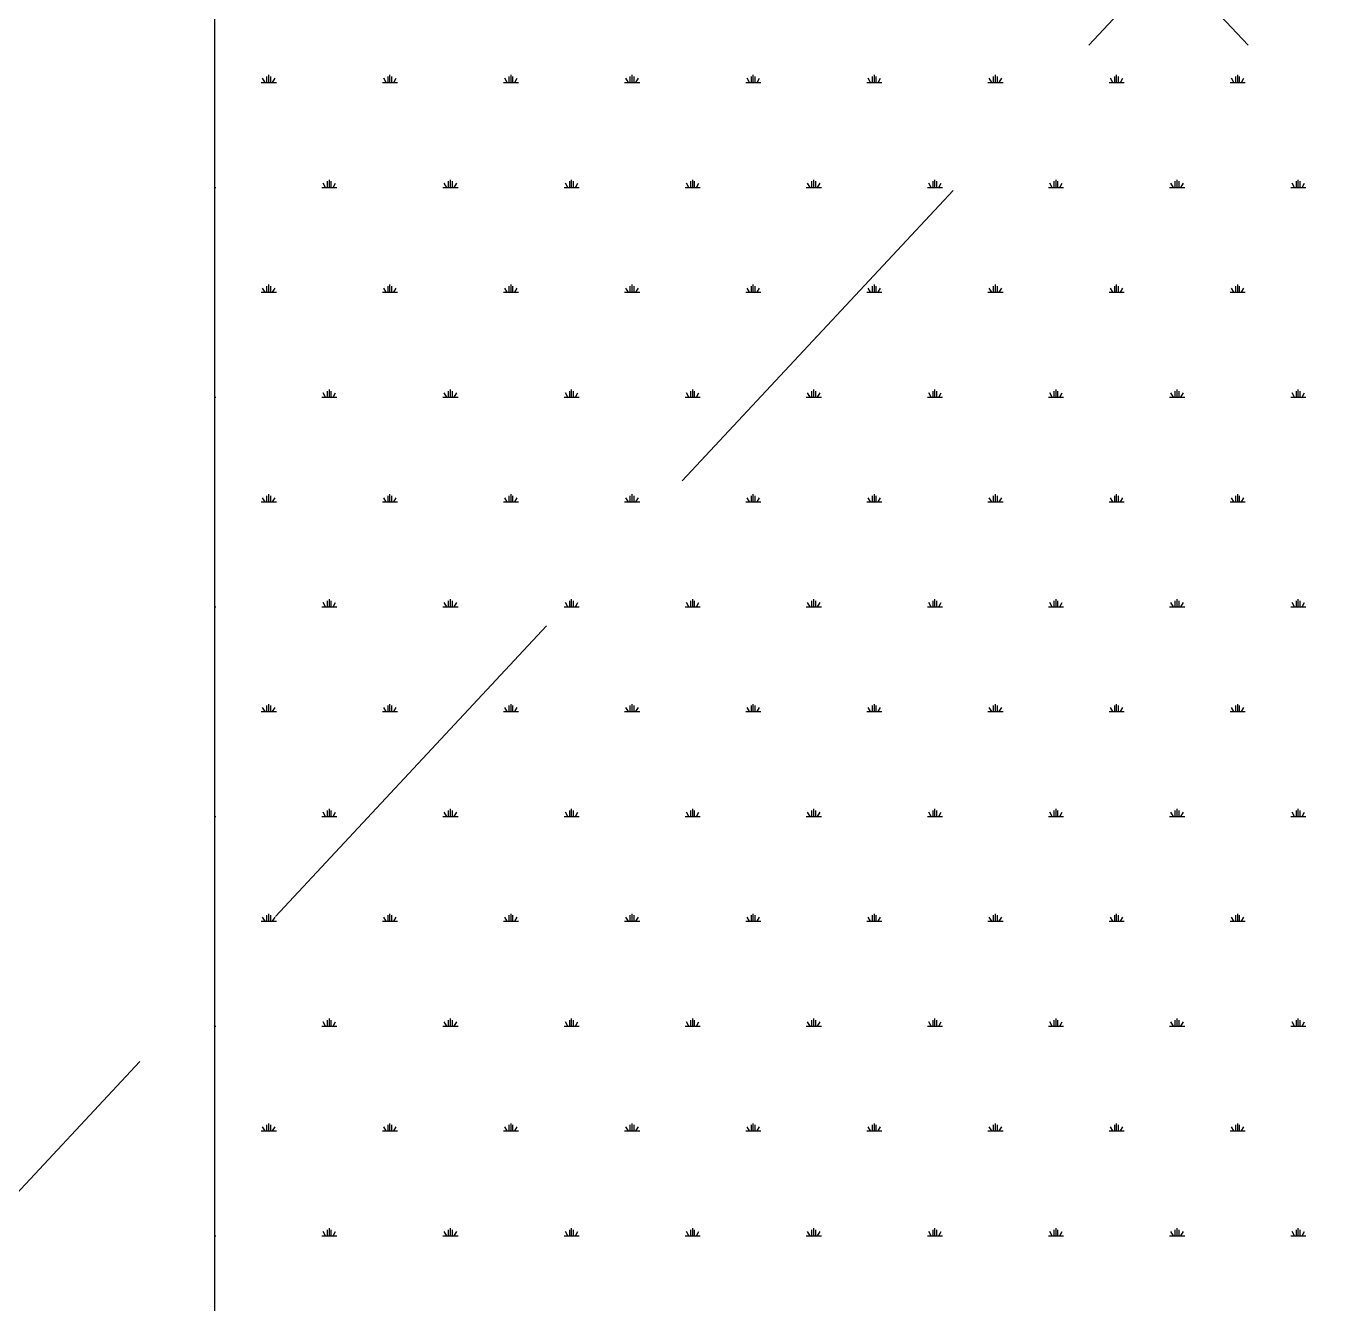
# Model space of a CAD drawing. Header units: millimetres. Extents: x 2999.9 to 3041.9, y 869.6 to 906.3.
# Drawn here: x 3036.451 to 3037.278, y 895.492 to 896.296 of the extents above; entities that cross this region are included whole.
import ezdxf

# ---------------------------------------------------------------- set-up
doc = ezdxf.new("R2010")
doc.units = ezdxf.units.MM
doc.linetypes.add('HIDDEN', pattern=[0.375, 0.25, -0.125])

msp = doc.modelspace()

# ---------------------------------------------------------------- linework, layer by layer
at = {"color": 253, "linetype": 'HIDDEN', "lineweight": 0}
for p, q in [((3035.76921, 897.83752), (3038.56921, 894.83817)), ((3038.56921, 897.83752), (3035.76921, 894.83817))]:
    msp.add_line(p, q, dxfattribs=at)
msp.add_line((3036.56921, 894.83817), (3036.56921, 897.83752))
at = {"color": 76, "linetype": 'Continuous'}
for p, q in [((3036.60083, 896.26076), (3036.5993, 896.2634)), ((3036.60202, 896.26076), (3036.60202, 896.26457)), ((3036.60321, 896.26076), (3036.60321, 896.26552)), ((3036.6044, 896.26076), (3036.6044, 896.26457)), ((3036.60559, 896.26076), (3036.60712, 896.2634)), ((3036.67703, 896.26076), (3036.6755, 896.2634)), ((3036.67822, 896.26076), (3036.67822, 896.26457)), ((3036.67941, 896.26076), (3036.67941, 896.26552)), ((3036.6806, 896.26076), (3036.6806, 896.26457)), ((3036.68179, 896.26076), (3036.68332, 896.2634)), ((3036.75323, 896.26076), (3036.7517, 896.2634)), ((3036.75442, 896.26076), (3036.75442, 896.26457)), ((3036.75561, 896.26076), (3036.75561, 896.26552)), ((3036.7568, 896.26076), (3036.7568, 896.26457)), ((3036.75799, 896.26076), (3036.75952, 896.2634)), ((3036.82943, 896.26076), (3036.8279, 896.2634)), ((3036.83062, 896.26076), (3036.83062, 896.26457)), ((3036.83181, 896.26076), (3036.83181, 896.26552)), ((3036.833, 896.26076), (3036.833, 896.26457)), ((3036.83419, 896.26076), (3036.83572, 896.2634)), ((3036.90563, 896.26076), (3036.9041, 896.2634)), ((3036.90682, 896.26076), (3036.90682, 896.26457)), ((3036.90801, 896.26076), (3036.90801, 896.26552)), ((3036.9092, 896.26076), (3036.9092, 896.26457)), ((3036.91039, 896.26076), (3036.91192, 896.2634)), ((3036.98183, 896.26076), (3036.9803, 896.2634)), ((3036.98302, 896.26076), (3036.98302, 896.26457)), ((3036.98421, 896.26076), (3036.98421, 896.26552)), ((3036.9854, 896.26076), (3036.9854, 896.26457)), ((3036.98659, 896.26076), (3036.98812, 896.2634)), ((3037.05803, 896.26076), (3037.0565, 896.2634)), ((3037.05922, 896.26076), (3037.05922, 896.26457)), ((3037.06041, 896.26076), (3037.06041, 896.26552)), ((3037.0616, 896.26076), (3037.0616, 896.26457)), ((3037.06279, 896.26076), (3037.06432, 896.2634)), ((3037.13423, 896.26076), (3037.1327, 896.2634)), ((3037.13542, 896.26076), (3037.13542, 896.26457)), ((3037.13661, 896.26076), (3037.13661, 896.26552)), ((3037.1378, 896.26076), (3037.1378, 896.26457)), ((3037.13899, 896.26076), (3037.14052, 896.2634)), ((3037.21043, 896.26076), (3037.2089, 896.2634)), ((3037.21162, 896.26076), (3037.21162, 896.26457)), ((3037.21281, 896.26076), (3037.21281, 896.26552)), ((3037.214, 896.26076), (3037.214, 896.26457)), ((3037.21519, 896.26076), (3037.21672, 896.2634)), ((3036.59845, 896.26076), (3036.60797, 896.26076)), ((3036.67465, 896.26076), (3036.68417, 896.26076)), ((3036.75085, 896.26076), (3036.76037, 896.26076)), ((3036.82705, 896.26076), (3036.83657, 896.26076)), ((3036.90325, 896.26076), (3036.91277, 896.26076)), ((3036.97945, 896.26076), (3036.98897, 896.26076)), ((3037.05565, 896.26076), (3037.06517, 896.26076)), ((3037.13185, 896.26076), (3037.14137, 896.26076)), ((3037.20805, 896.26076), (3037.21757, 896.26076)), ((3036.63893, 896.19477), (3036.6374, 896.19741)), ((3036.64012, 896.19477), (3036.64012, 896.19858)), ((3036.64131, 896.19477), (3036.64131, 896.19953)), ((3036.6425, 896.19477), (3036.6425, 896.19858)), ((3036.64369, 896.19477), (3036.64522, 896.19741)), ((3036.71513, 896.19477), (3036.7136, 896.19741)), ((3036.71632, 896.19477), (3036.71632, 896.19858)), ((3036.71751, 896.19477), (3036.71751, 896.19953)), ((3036.7187, 896.19477), (3036.7187, 896.19858)), ((3036.71989, 896.19477), (3036.72142, 896.19741)), ((3036.79133, 896.19477), (3036.7898, 896.19741)), ((3036.79252, 896.19477), (3036.79252, 896.19858)), ((3036.79371, 896.19477), (3036.79371, 896.19953)), ((3036.7949, 896.19477), (3036.7949, 896.19858)), ((3036.79609, 896.19477), (3036.79762, 896.19741)), ((3036.86753, 896.19477), (3036.866, 896.19741)), ((3036.86872, 896.19477), (3036.86872, 896.19858)), ((3036.86991, 896.19477), (3036.86991, 896.19953)), ((3036.8711, 896.19477), (3036.8711, 896.19858)), ((3036.87229, 896.19477), (3036.87382, 896.19741)), ((3036.94373, 896.19477), (3036.9422, 896.19741)), ((3036.94492, 896.19477), (3036.94492, 896.19858)), ((3036.94611, 896.19477), (3036.94611, 896.19953)), ((3036.9473, 896.19477), (3036.9473, 896.19858)), ((3036.94849, 896.19477), (3036.95002, 896.19741)), ((3037.01993, 896.19477), (3037.0184, 896.19741)), ((3037.02112, 896.19477), (3037.02112, 896.19858)), ((3037.02231, 896.19477), (3037.02231, 896.19953)), ((3037.0235, 896.19477), (3037.0235, 896.19858)), ((3037.02469, 896.19477), (3037.02622, 896.19741)), ((3037.09613, 896.19477), (3037.0946, 896.19741)), ((3037.09732, 896.19477), (3037.09732, 896.19858)), ((3037.09851, 896.19477), (3037.09851, 896.19953)), ((3037.0997, 896.19477), (3037.0997, 896.19858)), ((3037.10089, 896.19477), (3037.10242, 896.19741)), ((3037.17233, 896.19477), (3037.1708, 896.19741)), ((3037.17352, 896.19477), (3037.17352, 896.19858)), ((3037.17471, 896.19477), (3037.17471, 896.19953)), ((3037.1759, 896.19477), (3037.1759, 896.19858)), ((3037.17709, 896.19477), (3037.17862, 896.19741)), ((3037.24853, 896.19477), (3037.247, 896.19741)), ((3037.24972, 896.19477), (3037.24972, 896.19858)), ((3037.25091, 896.19477), (3037.25091, 896.19953)), ((3037.2521, 896.19477), (3037.2521, 896.19858)), ((3037.25329, 896.19477), (3037.25482, 896.19741)), ((3036.56921, 896.19477), (3036.56987, 896.19477)), ((3036.63655, 896.19477), (3036.64607, 896.19477)), ((3036.71275, 896.19477), (3036.72227, 896.19477)), ((3036.78895, 896.19477), (3036.79847, 896.19477)), ((3036.86515, 896.19477), (3036.87467, 896.19477)), ((3036.94135, 896.19477), (3036.95087, 896.19477)), ((3037.01755, 896.19477), (3037.02707, 896.19477)), ((3037.09375, 896.19477), (3037.10327, 896.19477)), ((3037.16995, 896.19477), (3037.17947, 896.19477)), ((3037.24615, 896.19477), (3037.25567, 896.19477)), ((3036.60083, 896.12878), (3036.5993, 896.13142)), ((3036.60202, 896.12878), (3036.60202, 896.13259)), ((3036.60321, 896.12878), (3036.60321, 896.13354)), ((3036.6044, 896.12878), (3036.6044, 896.13259)), ((3036.60559, 896.12878), (3036.60712, 896.13142)), ((3036.67703, 896.12878), (3036.6755, 896.13142)), ((3036.67822, 896.12878), (3036.67822, 896.13259)), ((3036.67941, 896.12878), (3036.67941, 896.13354)), ((3036.6806, 896.12878), (3036.6806, 896.13259)), ((3036.68179, 896.12878), (3036.68332, 896.13142)), ((3036.75323, 896.12878), (3036.7517, 896.13142)), ((3036.75442, 896.12878), (3036.75442, 896.13259)), ((3036.75561, 896.12878), (3036.75561, 896.13354)), ((3036.7568, 896.12878), (3036.7568, 896.13259)), ((3036.75799, 896.12878), (3036.75952, 896.13142)), ((3036.82943, 896.12878), (3036.8279, 896.13142)), ((3036.83062, 896.12878), (3036.83062, 896.13259)), ((3036.83181, 896.12878), (3036.83181, 896.13354)), ((3036.833, 896.12878), (3036.833, 896.13259)), ((3036.83419, 896.12878), (3036.83572, 896.13142)), ((3036.90563, 896.12878), (3036.9041, 896.13142)), ((3036.90682, 896.12878), (3036.90682, 896.13259)), ((3036.90801, 896.12878), (3036.90801, 896.13354)), ((3036.9092, 896.12878), (3036.9092, 896.13259)), ((3036.91039, 896.12878), (3036.91192, 896.13142)), ((3036.98183, 896.12878), (3036.9803, 896.13142)), ((3036.98302, 896.12878), (3036.98302, 896.13259)), ((3036.98421, 896.12878), (3036.98421, 896.13354)), ((3036.9854, 896.12878), (3036.9854, 896.13259)), ((3036.98659, 896.12878), (3036.98812, 896.13142)), ((3037.05803, 896.12878), (3037.0565, 896.13142)), ((3037.05922, 896.12878), (3037.05922, 896.13259)), ((3037.06041, 896.12878), (3037.06041, 896.13354)), ((3037.0616, 896.12878), (3037.0616, 896.13259)), ((3037.06279, 896.12878), (3037.06432, 896.13142)), ((3037.13423, 896.12878), (3037.1327, 896.13142)), ((3037.13542, 896.12878), (3037.13542, 896.13259)), ((3037.13661, 896.12878), (3037.13661, 896.13354)), ((3037.1378, 896.12878), (3037.1378, 896.13259)), ((3037.13899, 896.12878), (3037.14052, 896.13142)), ((3037.21043, 896.12878), (3037.2089, 896.13142)), ((3037.21162, 896.12878), (3037.21162, 896.13259)), ((3037.21281, 896.12878), (3037.21281, 896.13354)), ((3037.214, 896.12878), (3037.214, 896.13259)), ((3037.21519, 896.12878), (3037.21672, 896.13142)), ((3036.59845, 896.12878), (3036.60797, 896.12878)), ((3036.67465, 896.12878), (3036.68417, 896.12878)), ((3036.75085, 896.12878), (3036.76037, 896.12878)), ((3036.82705, 896.12878), (3036.83657, 896.12878)), ((3036.90325, 896.12878), (3036.91277, 896.12878)), ((3036.97945, 896.12878), (3036.98897, 896.12878)), ((3037.05565, 896.12878), (3037.06517, 896.12878)), ((3037.13185, 896.12878), (3037.14137, 896.12878)), ((3037.20805, 896.12878), (3037.21757, 896.12878)), ((3036.63893, 896.06278), (3036.6374, 896.06542)), ((3036.64012, 896.06278), (3036.64012, 896.06659)), ((3036.64131, 896.06278), (3036.64131, 896.06755)), ((3036.6425, 896.06278), (3036.6425, 896.06659)), ((3036.64369, 896.06279), (3036.64522, 896.06543)), ((3036.71513, 896.06278), (3036.7136, 896.06542)), ((3036.71632, 896.06278), (3036.71632, 896.06659)), ((3036.71751, 896.06278), (3036.71751, 896.06755)), ((3036.7187, 896.06278), (3036.7187, 896.06659)), ((3036.71989, 896.06279), (3036.72142, 896.06543)), ((3036.79133, 896.06278), (3036.7898, 896.06542)), ((3036.79252, 896.06278), (3036.79252, 896.06659)), ((3036.79371, 896.06278), (3036.79371, 896.06755)), ((3036.7949, 896.06278), (3036.7949, 896.06659)), ((3036.79609, 896.06279), (3036.79762, 896.06543)), ((3036.86753, 896.06278), (3036.866, 896.06542)), ((3036.86872, 896.06278), (3036.86872, 896.06659)), ((3036.86991, 896.06278), (3036.86991, 896.06755)), ((3036.8711, 896.06278), (3036.8711, 896.06659)), ((3036.87229, 896.06279), (3036.87382, 896.06543)), ((3036.94373, 896.06278), (3036.9422, 896.06542)), ((3036.94492, 896.06278), (3036.94492, 896.06659)), ((3036.94611, 896.06278), (3036.94611, 896.06755)), ((3036.9473, 896.06278), (3036.9473, 896.06659)), ((3036.94849, 896.06279), (3036.95002, 896.06543)), ((3037.01993, 896.06278), (3037.0184, 896.06542)), ((3037.02112, 896.06278), (3037.02112, 896.06659)), ((3037.02231, 896.06278), (3037.02231, 896.06755)), ((3037.0235, 896.06278), (3037.0235, 896.06659)), ((3037.02469, 896.06279), (3037.02622, 896.06543)), ((3037.09613, 896.06278), (3037.0946, 896.06542)), ((3037.09732, 896.06278), (3037.09732, 896.06659)), ((3037.09851, 896.06278), (3037.09851, 896.06755)), ((3037.0997, 896.06278), (3037.0997, 896.06659)), ((3037.10089, 896.06279), (3037.10242, 896.06543)), ((3037.17233, 896.06278), (3037.1708, 896.06542)), ((3037.17352, 896.06278), (3037.17352, 896.06659)), ((3037.17471, 896.06278), (3037.17471, 896.06755)), ((3037.1759, 896.06278), (3037.1759, 896.06659)), ((3037.17709, 896.06279), (3037.17862, 896.06543)), ((3037.24853, 896.06278), (3037.247, 896.06542)), ((3037.24972, 896.06278), (3037.24972, 896.06659)), ((3037.25091, 896.06278), (3037.25091, 896.06755)), ((3037.2521, 896.06278), (3037.2521, 896.06659)), ((3037.25329, 896.06279), (3037.25482, 896.06543)), ((3036.56921, 896.06278), (3036.56987, 896.06278)), ((3036.63655, 896.06278), (3036.64607, 896.06278)), ((3036.71275, 896.06278), (3036.72227, 896.06278)), ((3036.78895, 896.06278), (3036.79847, 896.06278)), ((3036.86515, 896.06278), (3036.87467, 896.06278)), ((3036.94135, 896.06278), (3036.95087, 896.06278)), ((3037.01755, 896.06278), (3037.02707, 896.06278)), ((3037.09375, 896.06278), (3037.10327, 896.06278)), ((3037.16995, 896.06278), (3037.17947, 896.06278)), ((3037.24615, 896.06278), (3037.25567, 896.06278)), ((3036.59845, 895.99679), (3036.60797, 895.99679)), ((3036.60083, 895.99679), (3036.5993, 895.99943)), ((3036.60202, 895.99679), (3036.60202, 896.0006)), ((3036.60321, 895.99679), (3036.60321, 896.00156)), ((3036.6044, 895.99679), (3036.6044, 896.0006)), ((3036.60559, 895.99679), (3036.60712, 895.99943)), ((3036.67465, 895.99679), (3036.68417, 895.99679)), ((3036.67703, 895.99679), (3036.6755, 895.99943)), ((3036.67822, 895.99679), (3036.67822, 896.0006)), ((3036.67941, 895.99679), (3036.67941, 896.00156)), ((3036.6806, 895.99679), (3036.6806, 896.0006)), ((3036.68179, 895.99679), (3036.68332, 895.99943)), ((3036.75085, 895.99679), (3036.76037, 895.99679)), ((3036.75323, 895.99679), (3036.7517, 895.99943)), ((3036.75442, 895.99679), (3036.75442, 896.0006)), ((3036.75561, 895.99679), (3036.75561, 896.00156)), ((3036.7568, 895.99679), (3036.7568, 896.0006)), ((3036.75799, 895.99679), (3036.75952, 895.99943)), ((3036.82705, 895.99679), (3036.83657, 895.99679)), ((3036.82943, 895.99679), (3036.8279, 895.99943)), ((3036.83062, 895.99679), (3036.83062, 896.0006)), ((3036.83181, 895.99679), (3036.83181, 896.00156)), ((3036.833, 895.99679), (3036.833, 896.0006)), ((3036.83419, 895.99679), (3036.83572, 895.99943)), ((3036.90325, 895.99679), (3036.91277, 895.99679)), ((3036.90563, 895.99679), (3036.9041, 895.99943)), ((3036.90682, 895.99679), (3036.90682, 896.0006)), ((3036.90801, 895.99679), (3036.90801, 896.00156)), ((3036.9092, 895.99679), (3036.9092, 896.0006)), ((3036.91039, 895.99679), (3036.91192, 895.99943)), ((3036.97945, 895.99679), (3036.98897, 895.99679)), ((3036.98183, 895.99679), (3036.9803, 895.99943)), ((3036.98302, 895.99679), (3036.98302, 896.0006)), ((3036.98421, 895.99679), (3036.98421, 896.00156)), ((3036.9854, 895.99679), (3036.9854, 896.0006)), ((3036.98659, 895.99679), (3036.98812, 895.99943)), ((3037.05565, 895.99679), (3037.06517, 895.99679)), ((3037.05803, 895.99679), (3037.0565, 895.99943)), ((3037.05922, 895.99679), (3037.05922, 896.0006)), ((3037.06041, 895.99679), (3037.06041, 896.00156)), ((3037.0616, 895.99679), (3037.0616, 896.0006)), ((3037.06279, 895.99679), (3037.06432, 895.99943)), ((3037.13185, 895.99679), (3037.14137, 895.99679)), ((3037.13423, 895.99679), (3037.1327, 895.99943)), ((3037.13542, 895.99679), (3037.13542, 896.0006)), ((3037.13661, 895.99679), (3037.13661, 896.00156)), ((3037.1378, 895.99679), (3037.1378, 896.0006)), ((3037.13899, 895.99679), (3037.14052, 895.99943)), ((3037.20805, 895.99679), (3037.21757, 895.99679)), ((3037.21043, 895.99679), (3037.2089, 895.99943)), ((3037.21162, 895.99679), (3037.21162, 896.0006)), ((3037.21281, 895.99679), (3037.21281, 896.00156)), ((3037.214, 895.99679), (3037.214, 896.0006)), ((3037.21519, 895.99679), (3037.21672, 895.99943)), ((3036.56921, 895.9308), (3036.56987, 895.9308)), ((3036.63655, 895.9308), (3036.64607, 895.9308)), ((3036.63893, 895.9308), (3036.6374, 895.93344)), ((3036.64012, 895.9308), (3036.64012, 895.93461)), ((3036.64131, 895.9308), (3036.64131, 895.93556)), ((3036.6425, 895.9308), (3036.6425, 895.93461)), ((3036.64369, 895.9308), (3036.64522, 895.93344)), ((3036.71275, 895.9308), (3036.72227, 895.9308)), ((3036.71513, 895.9308), (3036.7136, 895.93344)), ((3036.71632, 895.9308), (3036.71632, 895.93461)), ((3036.71751, 895.9308), (3036.71751, 895.93556)), ((3036.7187, 895.9308), (3036.7187, 895.93461)), ((3036.71989, 895.9308), (3036.72142, 895.93344)), ((3036.78895, 895.9308), (3036.79847, 895.9308)), ((3036.79133, 895.9308), (3036.7898, 895.93344)), ((3036.79252, 895.9308), (3036.79252, 895.93461)), ((3036.79371, 895.9308), (3036.79371, 895.93556)), ((3036.7949, 895.9308), (3036.7949, 895.93461)), ((3036.79609, 895.9308), (3036.79762, 895.93344)), ((3036.86515, 895.9308), (3036.87467, 895.9308)), ((3036.86753, 895.9308), (3036.866, 895.93344)), ((3036.86872, 895.9308), (3036.86872, 895.93461)), ((3036.86991, 895.9308), (3036.86991, 895.93556)), ((3036.8711, 895.9308), (3036.8711, 895.93461)), ((3036.87229, 895.9308), (3036.87382, 895.93344)), ((3036.94135, 895.9308), (3036.95087, 895.9308)), ((3036.94373, 895.9308), (3036.9422, 895.93344)), ((3036.94492, 895.9308), (3036.94492, 895.93461)), ((3036.94611, 895.9308), (3036.94611, 895.93556)), ((3036.9473, 895.9308), (3036.9473, 895.93461)), ((3036.94849, 895.9308), (3036.95002, 895.93344)), ((3037.01755, 895.9308), (3037.02707, 895.9308)), ((3037.01993, 895.9308), (3037.0184, 895.93344)), ((3037.02112, 895.9308), (3037.02112, 895.93461)), ((3037.02231, 895.9308), (3037.02231, 895.93556)), ((3037.0235, 895.9308), (3037.0235, 895.93461)), ((3037.02469, 895.9308), (3037.02622, 895.93344)), ((3037.09375, 895.9308), (3037.10327, 895.9308)), ((3037.09613, 895.9308), (3037.0946, 895.93344)), ((3037.09732, 895.9308), (3037.09732, 895.93461)), ((3037.09851, 895.9308), (3037.09851, 895.93556)), ((3037.0997, 895.9308), (3037.0997, 895.93461)), ((3037.10089, 895.9308), (3037.10242, 895.93344)), ((3037.16995, 895.9308), (3037.17947, 895.9308)), ((3037.17233, 895.9308), (3037.1708, 895.93344)), ((3037.17352, 895.9308), (3037.17352, 895.93461)), ((3037.17471, 895.9308), (3037.17471, 895.93556)), ((3037.1759, 895.9308), (3037.1759, 895.93461)), ((3037.17709, 895.9308), (3037.17862, 895.93344)), ((3037.24615, 895.9308), (3037.25567, 895.9308)), ((3037.24853, 895.9308), (3037.247, 895.93344)), ((3037.24972, 895.9308), (3037.24972, 895.93461)), ((3037.25091, 895.9308), (3037.25091, 895.93556)), ((3037.2521, 895.9308), (3037.2521, 895.93461)), ((3037.25329, 895.9308), (3037.25482, 895.93344)), ((3036.59845, 895.86481), (3036.60797, 895.86481)), ((3036.60083, 895.86481), (3036.5993, 895.86745)), ((3036.60202, 895.86481), (3036.60202, 895.86862)), ((3036.60321, 895.86481), (3036.60321, 895.86957)), ((3036.6044, 895.86481), (3036.6044, 895.86862)), ((3036.60559, 895.86481), (3036.60712, 895.86745)), ((3036.67465, 895.86481), (3036.68417, 895.86481)), ((3036.67703, 895.86481), (3036.6755, 895.86745)), ((3036.67822, 895.86481), (3036.67822, 895.86862)), ((3036.67941, 895.86481), (3036.67941, 895.86957)), ((3036.6806, 895.86481), (3036.6806, 895.86862)), ((3036.68179, 895.86481), (3036.68332, 895.86745)), ((3036.75085, 895.86481), (3036.76037, 895.86481)), ((3036.75323, 895.86481), (3036.7517, 895.86745)), ((3036.75442, 895.86481), (3036.75442, 895.86862)), ((3036.75561, 895.86481), (3036.75561, 895.86957)), ((3036.7568, 895.86481), (3036.7568, 895.86862)), ((3036.75799, 895.86481), (3036.75952, 895.86745)), ((3036.82705, 895.86481), (3036.83657, 895.86481)), ((3036.82943, 895.86481), (3036.8279, 895.86745)), ((3036.83062, 895.86481), (3036.83062, 895.86862)), ((3036.83181, 895.86481), (3036.83181, 895.86957)), ((3036.833, 895.86481), (3036.833, 895.86862)), ((3036.83419, 895.86481), (3036.83572, 895.86745)), ((3036.90325, 895.86481), (3036.91277, 895.86481)), ((3036.90563, 895.86481), (3036.9041, 895.86745)), ((3036.90682, 895.86481), (3036.90682, 895.86862)), ((3036.90801, 895.86481), (3036.90801, 895.86957)), ((3036.9092, 895.86481), (3036.9092, 895.86862)), ((3036.91039, 895.86481), (3036.91192, 895.86745)), ((3036.97945, 895.86481), (3036.98897, 895.86481)), ((3036.98183, 895.86481), (3036.9803, 895.86745)), ((3036.98302, 895.86481), (3036.98302, 895.86862)), ((3036.98421, 895.86481), (3036.98421, 895.86957)), ((3036.9854, 895.86481), (3036.9854, 895.86862)), ((3036.98659, 895.86481), (3036.98812, 895.86745)), ((3037.05565, 895.86481), (3037.06517, 895.86481)), ((3037.05803, 895.86481), (3037.0565, 895.86745)), ((3037.05922, 895.86481), (3037.05922, 895.86862)), ((3037.06041, 895.86481), (3037.06041, 895.86957)), ((3037.0616, 895.86481), (3037.0616, 895.86862)), ((3037.06279, 895.86481), (3037.06432, 895.86745)), ((3037.13185, 895.86481), (3037.14137, 895.86481)), ((3037.13423, 895.86481), (3037.1327, 895.86745)), ((3037.13542, 895.86481), (3037.13542, 895.86862)), ((3037.13661, 895.86481), (3037.13661, 895.86957)), ((3037.1378, 895.86481), (3037.1378, 895.86862)), ((3037.13899, 895.86481), (3037.14052, 895.86745)), ((3037.20805, 895.86481), (3037.21757, 895.86481)), ((3037.21043, 895.86481), (3037.2089, 895.86745)), ((3037.21162, 895.86481), (3037.21162, 895.86862)), ((3037.21281, 895.86481), (3037.21281, 895.86957)), ((3037.214, 895.86481), (3037.214, 895.86862)), ((3037.21519, 895.86481), (3037.21672, 895.86745)), ((3036.56921, 895.79882), (3036.56987, 895.79882)), ((3036.63655, 895.79882), (3036.64607, 895.79882)), ((3036.63893, 895.79882), (3036.6374, 895.80146)), ((3036.64012, 895.79882), (3036.64012, 895.80263)), ((3036.64131, 895.79882), (3036.64131, 895.80358)), ((3036.6425, 895.79882), (3036.6425, 895.80263)), ((3036.64369, 895.79882), (3036.64522, 895.80146)), ((3036.71275, 895.79882), (3036.72227, 895.79882)), ((3036.71513, 895.79882), (3036.7136, 895.80146)), ((3036.71632, 895.79882), (3036.71632, 895.80263)), ((3036.71751, 895.79882), (3036.71751, 895.80358)), ((3036.7187, 895.79882), (3036.7187, 895.80263)), ((3036.71989, 895.79882), (3036.72142, 895.80146)), ((3036.78895, 895.79882), (3036.79847, 895.79882)), ((3036.79133, 895.79882), (3036.7898, 895.80146)), ((3036.79252, 895.79882), (3036.79252, 895.80263)), ((3036.79371, 895.79882), (3036.79371, 895.80358)), ((3036.7949, 895.79882), (3036.7949, 895.80263)), ((3036.79609, 895.79882), (3036.79762, 895.80146)), ((3036.86515, 895.79882), (3036.86992, 895.79882)), ((3036.86753, 895.79882), (3036.866, 895.80146)), ((3036.86872, 895.79882), (3036.86872, 895.80263)), ((3036.86991, 895.79882), (3036.86991, 895.80358)), ((3036.86992, 895.79882), (3036.87467, 895.79882)), ((3036.8711, 895.80023), (3036.8711, 895.80263)), ((3036.8711, 895.79882), (3036.8711, 895.80023)), ((3036.87229, 895.79882), (3036.87382, 895.80146)), ((3036.94135, 895.79882), (3036.95087, 895.79882)), ((3036.94373, 895.79882), (3036.9422, 895.80146)), ((3036.94492, 895.79882), (3036.94492, 895.80263)), ((3036.94611, 895.79882), (3036.94611, 895.80358)), ((3036.9473, 895.79882), (3036.9473, 895.80263)), ((3036.94849, 895.79882), (3036.95002, 895.80146)), ((3037.01755, 895.79882), (3037.02707, 895.79882)), ((3037.01993, 895.79882), (3037.0184, 895.80146)), ((3037.02112, 895.79882), (3037.02112, 895.80263)), ((3037.02231, 895.79882), (3037.02231, 895.80358)), ((3037.0235, 895.79882), (3037.0235, 895.80263)), ((3037.02469, 895.79882), (3037.02622, 895.80146)), ((3037.09375, 895.79882), (3037.10327, 895.79882)), ((3037.09613, 895.79882), (3037.0946, 895.80146)), ((3037.09732, 895.79882), (3037.09732, 895.80263)), ((3037.09851, 895.79882), (3037.09851, 895.80358)), ((3037.0997, 895.79882), (3037.0997, 895.80263)), ((3037.10089, 895.79882), (3037.10242, 895.80146)), ((3037.16995, 895.79882), (3037.17947, 895.79882)), ((3037.17233, 895.79882), (3037.1708, 895.80146)), ((3037.17352, 895.79882), (3037.17352, 895.80263)), ((3037.17471, 895.79882), (3037.17471, 895.80358)), ((3037.1759, 895.79882), (3037.1759, 895.80263)), ((3037.17709, 895.79882), (3037.17862, 895.80146)), ((3037.24615, 895.79882), (3037.25567, 895.79882)), ((3037.24853, 895.79882), (3037.247, 895.80146)), ((3037.24972, 895.79882), (3037.24972, 895.80263)), ((3037.25091, 895.79882), (3037.25091, 895.80358)), ((3037.2521, 895.79882), (3037.2521, 895.80263)), ((3037.25329, 895.79882), (3037.25482, 895.80146)), ((3036.59845, 895.73283), (3036.60797, 895.73283)), ((3036.60083, 895.73283), (3036.5993, 895.73547)), ((3036.60202, 895.73283), (3036.60202, 895.73664)), ((3036.60321, 895.73283), (3036.60321, 895.73759)), ((3036.6044, 895.73283), (3036.6044, 895.73664)), ((3036.60559, 895.73283), (3036.60712, 895.73547)), ((3036.67465, 895.73283), (3036.68417, 895.73283)), ((3036.67703, 895.73283), (3036.6755, 895.73547)), ((3036.67822, 895.73283), (3036.67822, 895.73664)), ((3036.67941, 895.73283), (3036.67941, 895.73759)), ((3036.6806, 895.73283), (3036.6806, 895.73664)), ((3036.68179, 895.73283), (3036.68332, 895.73547)), ((3036.75085, 895.73283), (3036.76037, 895.73283)), ((3036.75323, 895.73283), (3036.7517, 895.73547)), ((3036.75442, 895.73283), (3036.75442, 895.73664)), ((3036.75561, 895.73283), (3036.75561, 895.73759)), ((3036.7568, 895.73283), (3036.7568, 895.73664)), ((3036.75799, 895.73283), (3036.75952, 895.73547)), ((3036.82705, 895.73283), (3036.83657, 895.73283)), ((3036.82943, 895.73283), (3036.8279, 895.73547)), ((3036.83062, 895.73283), (3036.83062, 895.73664)), ((3036.83181, 895.73283), (3036.83181, 895.73759)), ((3036.833, 895.73283), (3036.833, 895.73664)), ((3036.83419, 895.73283), (3036.83572, 895.73547)), ((3036.90325, 895.73283), (3036.91277, 895.73283)), ((3036.90563, 895.73283), (3036.9041, 895.73547)), ((3036.90682, 895.73283), (3036.90682, 895.73664)), ((3036.90801, 895.73283), (3036.90801, 895.73759)), ((3036.9092, 895.73283), (3036.9092, 895.73664)), ((3036.91039, 895.73283), (3036.91192, 895.73547)), ((3036.97945, 895.73283), (3036.98897, 895.73283)), ((3036.98183, 895.73283), (3036.9803, 895.73547)), ((3036.98302, 895.73283), (3036.98302, 895.73664)), ((3036.98421, 895.73283), (3036.98421, 895.73759)), ((3036.9854, 895.73283), (3036.9854, 895.73664)), ((3036.98659, 895.73283), (3036.98812, 895.73547)), ((3037.05565, 895.73283), (3037.06517, 895.73283)), ((3037.05803, 895.73283), (3037.0565, 895.73547)), ((3037.05922, 895.73283), (3037.05922, 895.73664)), ((3037.06041, 895.73283), (3037.06041, 895.73759)), ((3037.0616, 895.73283), (3037.0616, 895.73664)), ((3037.06279, 895.73283), (3037.06432, 895.73547)), ((3037.13185, 895.73283), (3037.14137, 895.73283)), ((3037.13423, 895.73283), (3037.1327, 895.73547)), ((3037.13542, 895.73283), (3037.13542, 895.73664)), ((3037.13661, 895.73283), (3037.13661, 895.73759)), ((3037.1378, 895.73283), (3037.1378, 895.73664)), ((3037.13899, 895.73283), (3037.14052, 895.73547)), ((3037.20805, 895.73283), (3037.21757, 895.73283)), ((3037.21043, 895.73283), (3037.2089, 895.73547)), ((3037.21162, 895.73283), (3037.21162, 895.73664)), ((3037.21281, 895.73283), (3037.21281, 895.73759)), ((3037.214, 895.73283), (3037.214, 895.73664)), ((3037.21519, 895.73283), (3037.21672, 895.73547)), ((3036.56921, 895.66684), (3036.56987, 895.66684)), ((3036.63655, 895.66684), (3036.64607, 895.66684)), ((3036.63893, 895.66684), (3036.6374, 895.66948)), ((3036.64012, 895.66684), (3036.64012, 895.67065)), ((3036.64131, 895.66684), (3036.64131, 895.6716)), ((3036.6425, 895.66684), (3036.6425, 895.67065)), ((3036.64369, 895.66684), (3036.64522, 895.66948)), ((3036.71275, 895.66684), (3036.72227, 895.66684)), ((3036.71513, 895.66684), (3036.7136, 895.66948)), ((3036.71632, 895.66684), (3036.71632, 895.67065)), ((3036.71751, 895.66684), (3036.71751, 895.6716)), ((3036.7187, 895.66684), (3036.7187, 895.67065)), ((3036.71989, 895.66684), (3036.72142, 895.66948)), ((3036.78895, 895.66684), (3036.79847, 895.66684)), ((3036.79133, 895.66684), (3036.7898, 895.66948)), ((3036.79252, 895.66684), (3036.79252, 895.67065)), ((3036.79371, 895.66684), (3036.79371, 895.6716)), ((3036.7949, 895.66684), (3036.7949, 895.67065)), ((3036.79609, 895.66684), (3036.79762, 895.66948)), ((3036.86515, 895.66684), (3036.87467, 895.66684)), ((3036.86753, 895.66684), (3036.866, 895.66948)), ((3036.86872, 895.66684), (3036.86872, 895.67065)), ((3036.86991, 895.66684), (3036.86991, 895.6716)), ((3036.8711, 895.66684), (3036.8711, 895.67065)), ((3036.87229, 895.66684), (3036.87382, 895.66948)), ((3036.94135, 895.66684), (3036.95087, 895.66684)), ((3036.94373, 895.66684), (3036.9422, 895.66948)), ((3036.94492, 895.66684), (3036.94492, 895.67065)), ((3036.94611, 895.66684), (3036.94611, 895.6716)), ((3036.9473, 895.66684), (3036.9473, 895.67065)), ((3036.94849, 895.66684), (3036.95002, 895.66948)), ((3037.01755, 895.66684), (3037.02707, 895.66684)), ((3037.01993, 895.66684), (3037.0184, 895.66948)), ((3037.02112, 895.66684), (3037.02112, 895.67065)), ((3037.02231, 895.66684), (3037.02231, 895.6716)), ((3037.0235, 895.66684), (3037.0235, 895.67065)), ((3037.02469, 895.66684), (3037.02622, 895.66948)), ((3037.09375, 895.66684), (3037.10327, 895.66684)), ((3037.09613, 895.66684), (3037.0946, 895.66948)), ((3037.09732, 895.66684), (3037.09732, 895.67065)), ((3037.09851, 895.66684), (3037.09851, 895.6716)), ((3037.0997, 895.66684), (3037.0997, 895.67065)), ((3037.10089, 895.66684), (3037.10242, 895.66948)), ((3037.16995, 895.66684), (3037.17947, 895.66684)), ((3037.17233, 895.66684), (3037.1708, 895.66948)), ((3037.17352, 895.66684), (3037.17352, 895.67065)), ((3037.17471, 895.66684), (3037.17471, 895.6716)), ((3037.1759, 895.66684), (3037.1759, 895.67065)), ((3037.17709, 895.66684), (3037.17862, 895.66948)), ((3037.24615, 895.66684), (3037.25567, 895.66684)), ((3037.24853, 895.66684), (3037.247, 895.66948)), ((3037.24972, 895.66684), (3037.24972, 895.67065)), ((3037.25091, 895.66684), (3037.25091, 895.6716)), ((3037.2521, 895.66684), (3037.2521, 895.67065)), ((3037.25329, 895.66684), (3037.25482, 895.66948)), ((3036.59845, 895.60085), (3036.60797, 895.60085)), ((3036.60083, 895.60085), (3036.5993, 895.60349)), ((3036.60202, 895.60085), (3036.60202, 895.60466)), ((3036.60321, 895.60085), (3036.60321, 895.60561)), ((3036.6044, 895.60085), (3036.6044, 895.60466)), ((3036.60559, 895.60085), (3036.60712, 895.60349)), ((3036.67465, 895.60085), (3036.68417, 895.60085)), ((3036.67703, 895.60085), (3036.6755, 895.60349)), ((3036.67822, 895.60085), (3036.67822, 895.60466)), ((3036.67941, 895.60085), (3036.67941, 895.60561)), ((3036.6806, 895.60085), (3036.6806, 895.60466)), ((3036.68179, 895.60085), (3036.68332, 895.60349)), ((3036.75085, 895.60085), (3036.76037, 895.60085)), ((3036.75323, 895.60085), (3036.7517, 895.60349)), ((3036.75442, 895.60085), (3036.75442, 895.60466)), ((3036.75561, 895.60085), (3036.75561, 895.60561)), ((3036.7568, 895.60085), (3036.7568, 895.60466)), ((3036.75799, 895.60085), (3036.75952, 895.60349)), ((3036.82705, 895.60085), (3036.83657, 895.60085)), ((3036.82943, 895.60085), (3036.8279, 895.60349)), ((3036.83062, 895.60085), (3036.83062, 895.60466)), ((3036.83181, 895.60085), (3036.83181, 895.60561)), ((3036.833, 895.60085), (3036.833, 895.60466)), ((3036.83419, 895.60085), (3036.83572, 895.60349)), ((3036.90325, 895.60085), (3036.91277, 895.60085)), ((3036.90563, 895.60085), (3036.9041, 895.60349)), ((3036.90682, 895.60085), (3036.90682, 895.60466)), ((3036.90801, 895.60085), (3036.90801, 895.60561)), ((3036.9092, 895.60085), (3036.9092, 895.60466)), ((3036.91039, 895.60085), (3036.91192, 895.60349)), ((3036.97945, 895.60085), (3036.98897, 895.60085)), ((3036.98183, 895.60085), (3036.9803, 895.60349)), ((3036.98302, 895.60085), (3036.98302, 895.60466)), ((3036.98421, 895.60085), (3036.98421, 895.60561)), ((3036.9854, 895.60085), (3036.9854, 895.60466)), ((3036.98659, 895.60085), (3036.98812, 895.60349)), ((3037.05565, 895.60085), (3037.06517, 895.60085)), ((3037.05803, 895.60085), (3037.0565, 895.60349)), ((3037.05922, 895.60085), (3037.05922, 895.60466)), ((3037.06041, 895.60085), (3037.06041, 895.60561)), ((3037.0616, 895.60085), (3037.0616, 895.60466)), ((3037.06279, 895.60085), (3037.06432, 895.60349)), ((3037.13185, 895.60085), (3037.14137, 895.60085)), ((3037.13423, 895.60085), (3037.1327, 895.60349)), ((3037.13542, 895.60085), (3037.13542, 895.60466)), ((3037.13661, 895.60085), (3037.13661, 895.60561)), ((3037.1378, 895.60085), (3037.1378, 895.60466)), ((3037.13899, 895.60085), (3037.14052, 895.60349)), ((3037.20805, 895.60085), (3037.21757, 895.60085)), ((3037.21043, 895.60085), (3037.2089, 895.60349)), ((3037.21162, 895.60085), (3037.21162, 895.60466)), ((3037.21281, 895.60085), (3037.21281, 895.60561)), ((3037.214, 895.60085), (3037.214, 895.60466)), ((3037.21519, 895.60085), (3037.21672, 895.60349)), ((3036.56921, 895.53486), (3036.56987, 895.53486)), ((3036.63655, 895.53486), (3036.64607, 895.53486)), ((3036.63893, 895.53486), (3036.6374, 895.5375)), ((3036.64012, 895.53486), (3036.64012, 895.53867)), ((3036.64131, 895.53486), (3036.64131, 895.53962)), ((3036.6425, 895.53486), (3036.6425, 895.53867)), ((3036.64369, 895.53486), (3036.64522, 895.5375)), ((3036.71275, 895.53486), (3036.72227, 895.53486)), ((3036.71513, 895.53486), (3036.7136, 895.5375)), ((3036.71632, 895.53486), (3036.71632, 895.53867)), ((3036.71751, 895.53486), (3036.71751, 895.53962)), ((3036.7187, 895.53486), (3036.7187, 895.53867)), ((3036.71989, 895.53486), (3036.72142, 895.5375)), ((3036.78895, 895.53486), (3036.79847, 895.53486)), ((3036.79133, 895.53486), (3036.7898, 895.5375)), ((3036.79252, 895.53486), (3036.79252, 895.53867)), ((3036.79371, 895.53486), (3036.79371, 895.53962)), ((3036.7949, 895.53486), (3036.7949, 895.53867)), ((3036.79609, 895.53486), (3036.79762, 895.5375)), ((3036.86515, 895.53486), (3036.87467, 895.53486)), ((3036.86753, 895.53486), (3036.866, 895.5375)), ((3036.86872, 895.53486), (3036.86872, 895.53867)), ((3036.86991, 895.53486), (3036.86991, 895.53962)), ((3036.8711, 895.53486), (3036.8711, 895.53867)), ((3036.87229, 895.53486), (3036.87382, 895.5375)), ((3036.94135, 895.53486), (3036.95087, 895.53486)), ((3036.94373, 895.53486), (3036.9422, 895.5375)), ((3036.94492, 895.53486), (3036.94492, 895.53867)), ((3036.94611, 895.53486), (3036.94611, 895.53962)), ((3036.9473, 895.53486), (3036.9473, 895.53867)), ((3036.94849, 895.53486), (3036.95002, 895.5375)), ((3037.01755, 895.53486), (3037.02707, 895.53486)), ((3037.01993, 895.53486), (3037.0184, 895.5375)), ((3037.02112, 895.53486), (3037.02112, 895.53867)), ((3037.02231, 895.53486), (3037.02231, 895.53962)), ((3037.0235, 895.53486), (3037.0235, 895.53867)), ((3037.02469, 895.53486), (3037.02622, 895.5375)), ((3037.09375, 895.53486), (3037.10327, 895.53486)), ((3037.09613, 895.53486), (3037.0946, 895.5375)), ((3037.09732, 895.53486), (3037.09732, 895.53867)), ((3037.09851, 895.53486), (3037.09851, 895.53962)), ((3037.0997, 895.53486), (3037.0997, 895.53867)), ((3037.10089, 895.53486), (3037.10242, 895.5375)), ((3037.16995, 895.53486), (3037.17947, 895.53486)), ((3037.17233, 895.53486), (3037.1708, 895.5375)), ((3037.17352, 895.53486), (3037.17352, 895.53867)), ((3037.17471, 895.53486), (3037.17471, 895.53962)), ((3037.1759, 895.53486), (3037.1759, 895.53867)), ((3037.17709, 895.53486), (3037.17862, 895.5375)), ((3037.24615, 895.53486), (3037.25567, 895.53486)), ((3037.24853, 895.53486), (3037.247, 895.5375)), ((3037.24972, 895.53486), (3037.24972, 895.53867)), ((3037.25091, 895.53486), (3037.25091, 895.53962)), ((3037.2521, 895.53486), (3037.2521, 895.53867)), ((3037.25329, 895.53486), (3037.25482, 895.5375))]:
    msp.add_line(p, q, dxfattribs=at)

doc.saveas('drawing.dxf')
